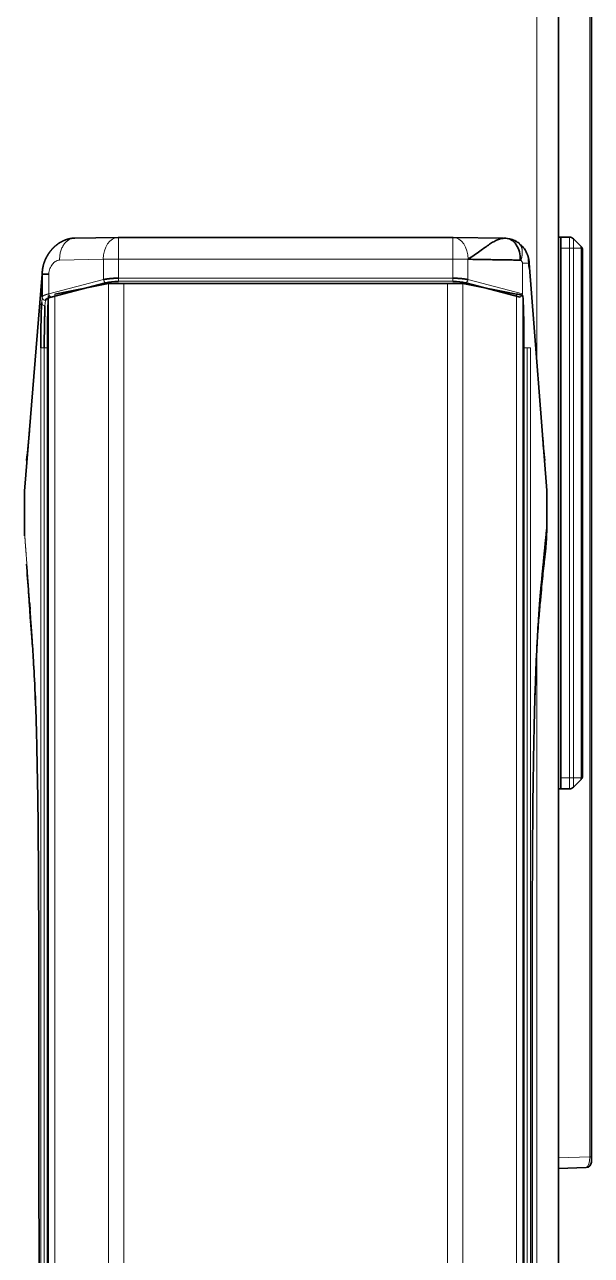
# Model space of a CAD drawing. Header units: inches. Extents: x -1096 to 3103, y -191 to 3207.
# Drawn here: x 1745.1 to 1797, y 1581.2 to 1693.8 of the extents above; entities that cross this region are included whole.
import ezdxf

# ---------------------------------------------------------------- set-up
doc = ezdxf.new("R2010")
doc.units = ezdxf.units.IN

msp = doc.modelspace()

# ---------------------------------------------------------------- linework, layer by layer
at = {"lineweight": 13}
for p, q in [((1791.96, 1895.14), (1791.96, 1662.88)), ((1796.82, 1590.22), (1796.82, 1773.23)), ((1753.66, 1672.36), (1753.66, 1674.36)), ((1784.27, 1674.36), (1784.27, 1672.36)), ((1794.96, 1673.39), (1794.96, 1674.39)), ((1795.31, 1674.24), (1795.31, 1673.39)), ((1794.96, 1673.39), (1794.16, 1673.39)), ((1794.96, 1624.89), (1794.96, 1673.39)), ((1795.31, 1673.39), (1794.96, 1673.39)), ((1796.02, 1673.39), (1795.31, 1673.39)), ((1795.31, 1673.39), (1795.31, 1624.89)), ((1796.02, 1624.89), (1796.02, 1673.39)), ((1752.27, 1672.36), (1748.26, 1672.29)), ((1752.27, 1672.36), (1753.66, 1672.36)), ((1752.27, 1672.36), (1752.27, 1670.5)), ((1753.66, 1672.36), (1784.27, 1672.36)), ((1753.66, 1670.63), (1753.66, 1672.36)), ((1784.27, 1672.36), (1785.66, 1672.36)), ((1784.27, 1672.36), (1784.27, 1670.63)), ((1785.66, 1670.5), (1785.66, 1672.36)), ((1790.65, 1672.01), (1790.65, 1669.19)), ((1747.28, 1669.19), (1747.28, 1671.01)), ((1753.66, 1670.34), (1753.66, 1670.63)), ((1784.27, 1670.63), (1753.66, 1670.63)), ((1784.27, 1670.63), (1784.27, 1670.34)), ((1747.28, 1669.19), (1752.27, 1670.5)), ((1752.73, 1670.14), (1752.73, 1494.44)), ((1753.66, 1670.34), (1784.27, 1670.34)), ((1754.14, 1670.14), (1754.14, 1494.44)), ((1783.79, 1494.44), (1783.79, 1670.14)), ((1785.2, 1670.14), (1785.2, 1494.44)), ((1785.66, 1670.5), (1790.65, 1669.19)), ((1746.62, 1668.4), (1746.67, 1668.88)), ((1746.97, 1668.59), (1746.92, 1668.11)), ((1747.25, 1669.03), (1747.25, 1495.55)), ((1747.83, 1669.17), (1747.83, 1495.41)), ((1790.1, 1669.17), (1790.1, 1495.41)), ((1790.68, 1669.03), (1790.68, 1495.55)), ((1746.54, 1664.25), (1746.84, 1664.25)), ((1746.54, 1664.25), (1746.54, 1497.75)), ((1746.84, 1497.75), (1746.84, 1664.25)), ((1746.84, 1664.25), (1747.15, 1664.25)), ((1790.78, 1664.25), (1791.09, 1664.25)), ((1791.09, 1664.25), (1791.09, 1497.75)), ((1791.09, 1664.25), (1791.39, 1664.25)), ((1791.39, 1497.75), (1791.39, 1664.25)), ((1745.06, 1647.19), (1745.06, 1651.14)), ((1792.87, 1651.18), (1792.87, 1647.93)), ((1791.96, 1636.62), (1791.96, 1263.14)), ((1794.16, 1624.89), (1794.96, 1624.89)), ((1794.96, 1623.89), (1794.96, 1624.89)), ((1795.31, 1624.89), (1794.96, 1624.89)), ((1796.02, 1624.89), (1795.31, 1624.89)), ((1795.31, 1624.04), (1795.31, 1624.89)), ((1793.96, 1590.12), (1796.82, 1590.22)), ((1796.96, 1590.22), (1796.82, 1590.22))]:
    msp.add_line(p, q, dxfattribs=at)
at = {"lineweight": 35}
for p, q in [((1793.96, 1895.14), (1793.96, 1263.14)), ((1796.96, 1773.23), (1796.96, 1590.22)), ((1753.63, 1674.36), (1749.53, 1674.29)), ((1753.66, 1674.36), (1753.63, 1674.36)), ((1753.66, 1674.36), (1784.27, 1674.36)), ((1784.3, 1674.36), (1784.27, 1674.36)), ((1788.84, 1674.28), (1784.3, 1674.36)), ((1793.96, 1674.39), (1794.16, 1674.39)), ((1794.16, 1674.39), (1794.96, 1674.39)), ((1794.16, 1673.39), (1794.16, 1674.39)), ((1796.02, 1673.54), (1795.31, 1674.24)), ((1794.16, 1673.39), (1794.16, 1624.89)), ((1796.16, 1673.18), (1796.16, 1625.1)), ((1792.87, 1651.18), (1791.26, 1672.01)), ((1746.67, 1671.01), (1745.06, 1651.14)), ((1746.67, 1671.01), (1746.67, 1668.88)), ((1746.67, 1671.01), (1747.28, 1671.01)), ((1752.48, 1670.21), (1747.48, 1668.9)), ((1752.73, 1670.14), (1747.83, 1669.17)), ((1754.14, 1670.14), (1752.73, 1670.14)), ((1783.79, 1670.14), (1754.14, 1670.14)), ((1783.79, 1670.14), (1785.2, 1670.14)), ((1790.1, 1669.17), (1785.2, 1670.14)), ((1790.44, 1668.9), (1785.45, 1670.21)), ((1747.25, 1669.03), (1747.24, 1668.96)), ((1790.69, 1668.96), (1790.68, 1669.03)), ((1747.15, 1664.5), (1747.15, 1500.08)), ((1790.78, 1664.5), (1790.78, 1500.08)), ((1745.06, 1651.16), (1745.06, 1647.05)), ((1792.87, 1647.85), (1792.87, 1651.21)), ((1794.16, 1623.89), (1794.16, 1624.89)), ((1796.02, 1624.74), (1795.31, 1624.04)), ((1793.96, 1623.89), (1794.16, 1623.89)), ((1794.96, 1623.89), (1794.16, 1623.89)), ((1796.96, 1590.22), (1796.96, 1589.73)), ((1796.48, 1589.23), (1793.96, 1589.14))]:
    msp.add_line(p, q, dxfattribs=at)
for centre, start, end in [((1794.96, 1673.89), 45, 90), ((1794.96, 1624.39), 270, 315), ((1796.46, 1589.73), 272, 0)]:
    msp.add_arc(centre, 0.5, start, end, dxfattribs=at)
at = {"lineweight": 13}
for centre, major_axis, ratio, start_param, end_param in [((1753.66, 1672.36), (-0.03, 2), 0.697739, 0.000003, 1.558933), ((1784.27, 1672.36), (-0.03, -2), 0.697739, 1.58268, 3.14159), ((1752.48, 1670.5), (-0.076, 0.29), 0.685904, 1.393635, 2.77796), ((1785.45, 1670.5), (-0.076, -0.29), 0.685904, 0.363632, 1.747957), ((1746.92, 1668.4), (0.299, -0.029), 0.965617, 3.242456, 4.806477), ((1746.97, 1668.88), (-0.299, 0.029), 0.965617, 0.100864, 1.664885), ((1747.48, 1669.19), (0.076, -0.29), 0.685904, 4.535228, 5.919553), ((1790.44, 1669.19), (0.076, 0.29), 0.685904, 3.505225, 4.88955), ((1796.46, 1590.23), (-0.01, 1), 0.353323, 3.148642, 4.694758)]:
    msp.add_ellipse(centre, major_axis=major_axis, ratio=ratio, start_param=start_param, end_param=end_param, dxfattribs=at)
at = {"lineweight": 35}
for centre, major_axis, ratio, start_param, end_param in [((1753.67, 1669.9), (-1.67, 0), 0.258819, 4.716128, 5.50545), ((1784.26, 1669.9), (-1.67, 0), 0.258819, 3.919329, 4.708649), ((1748.76, 1668.58), (-1.79, 0), 0.258819, 5.506949, 6.259911), ((1747.25, 1664.5), (0, -4.5), 0.021815, 3.281219, 4.712389), ((1790.68, 1664.5), (0, 4.5), 0.021815, 4.712389, 6.143559), ((1740.96, 1122.45), (0, 546.95), 0.026177, 5.955519, 5.959364), ((3905.74, 4338.31), (0, -82536.87), 0.026177, 4.745516, 4.746869)]:
    msp.add_ellipse(centre, major_axis=major_axis, ratio=ratio, start_param=start_param, end_param=end_param, dxfattribs=at)
for points, knots in [([(1746.67, 1671.01), (1746.67, 1671.02), (1746.67, 1671.04), (1746.67, 1671.06), (1746.67, 1671.08), (1746.67, 1671.1), (1746.67, 1671.13), (1746.67, 1671.15), (1746.67, 1671.17), (1746.68, 1671.2), (1746.68, 1671.22), (1746.68, 1671.24), (1746.68, 1671.27), (1746.68, 1671.29), (1746.69, 1671.31), (1746.69, 1671.34), (1746.69, 1671.36), (1746.69, 1671.38), (1746.7, 1671.41), (1746.7, 1671.43), (1746.7, 1671.46), (1746.71, 1671.48), (1746.71, 1671.5), (1746.71, 1671.53), (1746.72, 1671.55), (1746.72, 1671.58), (1746.73, 1671.6), (1746.73, 1671.62), (1746.74, 1671.65), (1746.74, 1671.67), (1746.75, 1671.7), (1746.75, 1671.72), (1746.76, 1671.75), (1746.76, 1671.77), (1746.77, 1671.79), (1746.78, 1671.82), (1746.78, 1671.84), (1746.79, 1671.87), (1746.8, 1671.89), (1746.8, 1671.92), (1746.81, 1671.94), (1746.82, 1671.96), (1746.83, 1671.99), (1746.83, 1672.01), (1746.84, 1672.04), (1746.85, 1672.06), (1746.86, 1672.09), (1746.87, 1672.11), (1746.88, 1672.13), (1746.89, 1672.16), (1746.89, 1672.18), (1746.9, 1672.21), (1746.91, 1672.23), (1746.92, 1672.26), (1746.93, 1672.28), (1746.94, 1672.3), (1746.95, 1672.33), (1746.97, 1672.35), (1746.98, 1672.38), (1746.99, 1672.4), (1747, 1672.42), (1747.01, 1672.45), (1747.02, 1672.47), (1747.03, 1672.5), (1747.05, 1672.52), (1747.06, 1672.54), (1747.07, 1672.57), (1747.08, 1672.59), (1747.1, 1672.61), (1747.11, 1672.64), (1747.12, 1672.66), (1747.14, 1672.68), (1747.15, 1672.71), (1747.16, 1672.73), (1747.18, 1672.75), (1747.19, 1672.78), (1747.2, 1672.8), (1747.22, 1672.82), (1747.23, 1672.84), (1747.25, 1672.87), (1747.26, 1672.89), (1747.28, 1672.91), (1747.29, 1672.93), (1747.31, 1672.96), (1747.33, 1672.98), (1747.34, 1673), (1747.36, 1673.02), (1747.37, 1673.04), (1747.39, 1673.07), (1747.41, 1673.09), (1747.42, 1673.11), (1747.44, 1673.13), (1747.46, 1673.15), (1747.48, 1673.17), (1747.49, 1673.19), (1747.51, 1673.21), (1747.53, 1673.23), (1747.55, 1673.25), (1747.56, 1673.27), (1747.58, 1673.29), (1747.6, 1673.31), (1747.61, 1673.33), (1747.63, 1673.35), (1747.65, 1673.37), (1747.67, 1673.39), (1747.69, 1673.41), (1747.71, 1673.43), (1747.73, 1673.45), (1747.75, 1673.47), (1747.77, 1673.49), (1747.79, 1673.51), (1747.82, 1673.53), (1747.84, 1673.55), (1747.86, 1673.57), (1747.89, 1673.59), (1747.91, 1673.61), (1747.94, 1673.63), (1747.96, 1673.65), (1747.99, 1673.67), (1748.01, 1673.69), (1748.04, 1673.71), (1748.07, 1673.74), (1748.1, 1673.76), (1748.13, 1673.78), (1748.15, 1673.8), (1748.18, 1673.82), (1748.21, 1673.84), (1748.24, 1673.86), (1748.28, 1673.88), (1748.31, 1673.89), (1748.34, 1673.91), (1748.37, 1673.93), (1748.41, 1673.95), (1748.44, 1673.97), (1748.47, 1673.99), (1748.51, 1674.01), (1748.54, 1674.02), (1748.58, 1674.04), (1748.62, 1674.06), (1748.65, 1674.07), (1748.69, 1674.09), (1748.73, 1674.1), (1748.77, 1674.12), (1748.8, 1674.13), (1748.84, 1674.15), (1748.88, 1674.16), (1748.92, 1674.17), (1748.96, 1674.19), (1749, 1674.2), (1749.04, 1674.21), (1749.09, 1674.22), (1749.13, 1674.23), (1749.17, 1674.24), (1749.21, 1674.25), (1749.26, 1674.26), (1749.3, 1674.26), (1749.34, 1674.27), (1749.39, 1674.28), (1749.43, 1674.28), (1749.48, 1674.29), (1749.52, 1674.29), (1749.57, 1674.29), (1749.61, 1674.29), (1749.64, 1674.29), (1749.66, 1674.29)], [0, 0, 0, 0, 0.004589, 0.009191, 0.013806, 0.018433, 0.023072, 0.027725, 0.032389, 0.037066, 0.041756, 0.046459, 0.051174, 0.055901, 0.060641, 0.065394, 0.070159, 0.074936, 0.079726, 0.084528, 0.089343, 0.09417, 0.099009, 0.103861, 0.108724, 0.1136, 0.118488, 0.123388, 0.1283, 0.133224, 0.13816, 0.143107, 0.148066, 0.153037, 0.15802, 0.163014, 0.168019, 0.173036, 0.178064, 0.183103, 0.188153, 0.193214, 0.198287, 0.20337, 0.208464, 0.213568, 0.218683, 0.223809, 0.228945, 0.234092, 0.239248, 0.244415, 0.249592, 0.254779, 0.259976, 0.265182, 0.270398, 0.275624, 0.280859, 0.286104, 0.291358, 0.296621, 0.301893, 0.307174, 0.312464, 0.317762, 0.323069, 0.328385, 0.333709, 0.339041, 0.344381, 0.349729, 0.355085, 0.360448, 0.365819, 0.371198, 0.376583, 0.381976, 0.387376, 0.392783, 0.398196, 0.403616, 0.409043, 0.414476, 0.419915, 0.42536, 0.430811, 0.436267, 0.44173, 0.447197, 0.452671, 0.458149, 0.463632, 0.46912, 0.474613, 0.480111, 0.485613, 0.49112, 0.496123, 0.501223, 0.506422, 0.511718, 0.517112, 0.522601, 0.528186, 0.533867, 0.539642, 0.545511, 0.551473, 0.557529, 0.563676, 0.569916, 0.576245, 0.582666, 0.589175, 0.595773, 0.602459, 0.609232, 0.616092, 0.623037, 0.630068, 0.637182, 0.644379, 0.651659, 0.65902, 0.666461, 0.673983, 0.681583, 0.689261, 0.697016, 0.704848, 0.712754, 0.720735, 0.728789, 0.736916, 0.745114, 0.753382, 0.761721, 0.770128, 0.778603, 0.787145, 0.795753, 0.804426, 0.813164, 0.821965, 0.830828, 0.839754, 0.848739, 0.857784, 0.866888, 0.87605, 0.885269, 0.894543, 0.903873, 0.913257, 0.922693, 0.932183, 0.941723, 0.951314, 0.960955, 0.970644, 0.980382, 0.990168, 1, 1, 1, 1]), ([(1789.02, 1674.28), (1788.92, 1674.28), (1788.81, 1674.27), (1788.59, 1674.23), (1788.48, 1674.19), (1788.26, 1674.1), (1788.14, 1674.04), (1787.89, 1673.9), (1787.77, 1673.82), (1787.5, 1673.64), (1787.36, 1673.54), (1787.06, 1673.33), (1786.91, 1673.22), (1786.58, 1672.99), (1786.41, 1672.87), (1786.05, 1672.62), (1785.86, 1672.49), (1785.67, 1672.36)], [0, 0, 0, 0, 0.125, 0.125, 0.25, 0.25, 0.375, 0.375, 0.5, 0.5, 0.625, 0.625, 0.75, 0.75, 0.875, 0.875, 1, 1, 1, 1]), ([(1789.13, 1674.28), (1789.31, 1674.28), (1789.58, 1674.19), (1789.89, 1673.95), (1790.16, 1673.61), (1790.4, 1673.06), (1790.45, 1672.54), (1790.45, 1672.28)], [0, 0, 0, 0, 0.249995, 0.375, 0.500005, 0.750049, 1, 1, 1, 1]), ([(1790.31, 1673.85), (1790.22, 1673.91), (1790.07, 1674.01), (1789.86, 1674.11), (1789.71, 1674.16), (1789.61, 1674.19), (1789.52, 1674.21), (1789.46, 1674.22), (1789.42, 1674.23)], [0, 0, 0, 0, 0.33156, 0.558154, 0.710712, 0.814638, 0.884849, 1, 1, 1, 1]), ([(1790.31, 1673.85), (1790.32, 1673.84), (1790.34, 1673.82), (1790.36, 1673.8), (1790.38, 1673.77), (1790.39, 1673.76), (1790.4, 1673.75), (1790.41, 1673.74), (1790.42, 1673.72), (1790.43, 1673.71), (1790.44, 1673.7), (1790.44, 1673.69), (1790.45, 1673.69)], [0, 0, 0, 0, 0.196389, 0.39007, 0.524251, 0.598868, 0.666574, 0.734247, 0.801886, 0.869492, 0.937062, 1, 1, 1, 1]), ([(1791.03, 1672.96), (1790.99, 1673.05), (1790.9, 1673.22), (1790.71, 1673.49), (1790.56, 1673.63), (1790.45, 1673.69)], [0, 0, 0, 0, 0.275, 0.516106, 1, 1, 1, 1]), ([(1790.98, 1673.05), (1790.99, 1673.04), (1790.99, 1673.03), (1791, 1673.01), (1791.01, 1672.99), (1791.02, 1672.97), (1791.03, 1672.95), (1791.04, 1672.93), (1791.05, 1672.91), (1791.06, 1672.89), (1791.07, 1672.87), (1791.08, 1672.85), (1791.09, 1672.83), (1791.09, 1672.81), (1791.1, 1672.79), (1791.11, 1672.77), (1791.12, 1672.75), (1791.13, 1672.73), (1791.13, 1672.71), (1791.14, 1672.69), (1791.15, 1672.67), (1791.15, 1672.65), (1791.16, 1672.63), (1791.17, 1672.61), (1791.17, 1672.59), (1791.18, 1672.57), (1791.18, 1672.55), (1791.19, 1672.53), (1791.19, 1672.51), (1791.2, 1672.49), (1791.2, 1672.47), (1791.21, 1672.45), (1791.21, 1672.43), (1791.22, 1672.41), (1791.22, 1672.39), (1791.22, 1672.37), (1791.23, 1672.35), (1791.23, 1672.33), (1791.23, 1672.32), (1791.24, 1672.3), (1791.24, 1672.28), (1791.24, 1672.26), (1791.25, 1672.24), (1791.25, 1672.22), (1791.25, 1672.2), (1791.25, 1672.18), (1791.25, 1672.16), (1791.25, 1672.14), (1791.25, 1672.12), (1791.26, 1672.1), (1791.26, 1672.08), (1791.26, 1672.06), (1791.26, 1672.04), (1791.26, 1672.02), (1791.26, 1672.01), (1791.26, 1672.01)], [0, 0, 0, 0, 0.019784, 0.039541, 0.059268, 0.078967, 0.098635, 0.118273, 0.137881, 0.157457, 0.177001, 0.196514, 0.215993, 0.23544, 0.254853, 0.274232, 0.293577, 0.312888, 0.332163, 0.351403, 0.370608, 0.389776, 0.408907, 0.428002, 0.447059, 0.466078, 0.48506, 0.504003, 0.522908, 0.541773, 0.560599, 0.579385, 0.598132, 0.616838, 0.635503, 0.654128, 0.672711, 0.691253, 0.709754, 0.728213, 0.74663, 0.765005, 0.783337, 0.801627, 0.819875, 0.83808, 0.856242, 0.874362, 0.892438, 0.910472, 0.928463, 0.946411, 0.964317, 0.98218, 1, 1, 1, 1]), ([(1796.16, 1673.18), (1796.16, 1673.21), (1796.16, 1673.24), (1796.15, 1673.29), (1796.15, 1673.32), (1796.13, 1673.36), (1796.12, 1673.38), (1796.11, 1673.4), (1796.11, 1673.41), (1796.1, 1673.43), (1796.1, 1673.43), (1796.08, 1673.46), (1796.07, 1673.47), (1796.05, 1673.5), (1796.03, 1673.52), (1796.02, 1673.54)], [0, 0, 0, 0, 0.236712, 0.236712, 0.477633, 0.477633, 0.600553, 0.600553, 0.662013, 0.662013, 0.723474, 0.723474, 0.861737, 0.861737, 1, 1, 1, 1]), ([(1796.02, 1673.39), (1796.02, 1673.39), (1796.02, 1673.4), (1796.02, 1673.4), (1796.03, 1673.41), (1796.03, 1673.42), (1796.03, 1673.42), (1796.03, 1673.43), (1796.04, 1673.44), (1796.04, 1673.44), (1796.04, 1673.45), (1796.04, 1673.45), (1796.04, 1673.46), (1796.04, 1673.47), (1796.04, 1673.47), (1796.04, 1673.48), (1796.04, 1673.49), (1796.04, 1673.5), (1796.04, 1673.51), (1796.03, 1673.51), (1796.03, 1673.52), (1796.02, 1673.53), (1796.02, 1673.53), (1796.02, 1673.54)], [0, 0, 0, 0, 0.039695, 0.078394, 0.116169, 0.153102, 0.189281, 0.224806, 0.259784, 0.294331, 0.328571, 0.362638, 0.396669, 0.43081, 0.465209, 0.500016, 0.569203, 0.637359, 0.705654, 0.775172, 0.846876, 0.921592, 1, 1, 1, 1]), ([(1796.16, 1673.18), (1796.16, 1673.19), (1796.16, 1673.19), (1796.16, 1673.2), (1796.16, 1673.21), (1796.16, 1673.22), (1796.16, 1673.23), (1796.16, 1673.24), (1796.16, 1673.25), (1796.16, 1673.25), (1796.16, 1673.26), (1796.15, 1673.27), (1796.15, 1673.28), (1796.15, 1673.28), (1796.15, 1673.29), (1796.15, 1673.29), (1796.14, 1673.3), (1796.14, 1673.3), (1796.14, 1673.31), (1796.14, 1673.31), (1796.14, 1673.32), (1796.13, 1673.32), (1796.13, 1673.33), (1796.13, 1673.33), (1796.12, 1673.34), (1796.11, 1673.35), (1796.11, 1673.36), (1796.1, 1673.37), (1796.09, 1673.37), (1796.08, 1673.38), (1796.07, 1673.38), (1796.06, 1673.38), (1796.05, 1673.39), (1796.04, 1673.39), (1796.03, 1673.39), (1796.02, 1673.39), (1796.02, 1673.39)], [0, 0, 0, 0, 0.033703, 0.066414, 0.098133, 0.12886, 0.158597, 0.187342, 0.215098, 0.241863, 0.26764, 0.292428, 0.316228, 0.339041, 0.360868, 0.38171, 0.401569, 0.420445, 0.43834, 0.455256, 0.471196, 0.486162, 0.500157, 0.541869, 0.582795, 0.622994, 0.662527, 0.70146, 0.73986, 0.777799, 0.81535, 0.852589, 0.889593, 0.926443, 0.963219, 1, 1, 1, 1]), ([(1752.27, 1670.5), (1752.27, 1670.5), (1752.28, 1670.5), (1752.3, 1670.5), (1752.31, 1670.51), (1752.33, 1670.51), (1752.35, 1670.51), (1752.36, 1670.52), (1752.38, 1670.52), (1752.39, 1670.52), (1752.41, 1670.53), (1752.43, 1670.53), (1752.44, 1670.53), (1752.46, 1670.54), (1752.48, 1670.54), (1752.49, 1670.54), (1752.51, 1670.54), (1752.53, 1670.55), (1752.55, 1670.55), (1752.56, 1670.55), (1752.58, 1670.55), (1752.6, 1670.56), (1752.62, 1670.56), (1752.63, 1670.56), (1752.65, 1670.56), (1752.67, 1670.57), (1752.69, 1670.57), (1752.71, 1670.57), (1752.72, 1670.57), (1752.74, 1670.58), (1752.76, 1670.58), (1752.78, 1670.58), (1752.8, 1670.58), (1752.82, 1670.58), (1752.84, 1670.59), (1752.85, 1670.59), (1752.87, 1670.59), (1752.89, 1670.59), (1752.91, 1670.59), (1752.93, 1670.6), (1752.95, 1670.6), (1752.97, 1670.6), (1752.99, 1670.6), (1753.01, 1670.6), (1753.03, 1670.6), (1753.05, 1670.6), (1753.07, 1670.61), (1753.09, 1670.61), (1753.11, 1670.61), (1753.12, 1670.61), (1753.14, 1670.61), (1753.16, 1670.61), (1753.18, 1670.61), (1753.2, 1670.61), (1753.22, 1670.62), (1753.24, 1670.62), (1753.26, 1670.62), (1753.28, 1670.62), (1753.3, 1670.62), (1753.32, 1670.62), (1753.34, 1670.62), (1753.36, 1670.62), (1753.38, 1670.62), (1753.4, 1670.62), (1753.42, 1670.62), (1753.44, 1670.62), (1753.46, 1670.62), (1753.48, 1670.62), (1753.5, 1670.63), (1753.52, 1670.63), (1753.54, 1670.63), (1753.56, 1670.63), (1753.58, 1670.63), (1753.6, 1670.63), (1753.62, 1670.63), (1753.64, 1670.63), (1753.66, 1670.63), (1753.66, 1670.63)], [0, 0, 0, 0, 0.013862, 0.027708, 0.041538, 0.055353, 0.069153, 0.082936, 0.096705, 0.110458, 0.124196, 0.137919, 0.151626, 0.165319, 0.178996, 0.192658, 0.206306, 0.219938, 0.233556, 0.247159, 0.260747, 0.27432, 0.287879, 0.301423, 0.314953, 0.328468, 0.341969, 0.355456, 0.368928, 0.382386, 0.39583, 0.40926, 0.422676, 0.436078, 0.449466, 0.46284, 0.4762, 0.489546, 0.502879, 0.516198, 0.529504, 0.542796, 0.556075, 0.56934, 0.582592, 0.595831, 0.609057, 0.622269, 0.635469, 0.648655, 0.661828, 0.674989, 0.688137, 0.701272, 0.714394, 0.727503, 0.7406, 0.753685, 0.766757, 0.779817, 0.792864, 0.805899, 0.818922, 0.831933, 0.844932, 0.857919, 0.870893, 0.883856, 0.896808, 0.909747, 0.922675, 0.935591, 0.948496, 0.961389, 0.97427, 0.987141, 1, 1, 1, 1]), ([(1784.27, 1670.63), (1784.27, 1670.63), (1784.29, 1670.63), (1784.31, 1670.63), (1784.33, 1670.63), (1784.36, 1670.63), (1784.38, 1670.63), (1784.4, 1670.63), (1784.42, 1670.63), (1784.45, 1670.62), (1784.47, 1670.62), (1784.49, 1670.62), (1784.52, 1670.62), (1784.54, 1670.62), (1784.56, 1670.62), (1784.58, 1670.62), (1784.61, 1670.62), (1784.63, 1670.62), (1784.65, 1670.62), (1784.67, 1670.62), (1784.7, 1670.62), (1784.72, 1670.61), (1784.74, 1670.61), (1784.76, 1670.61), (1784.79, 1670.61), (1784.81, 1670.61), (1784.83, 1670.61), (1784.85, 1670.61), (1784.88, 1670.61), (1784.9, 1670.6), (1784.92, 1670.6), (1784.94, 1670.6), (1784.96, 1670.6), (1784.99, 1670.6), (1785.01, 1670.59), (1785.03, 1670.59), (1785.05, 1670.59), (1785.07, 1670.59), (1785.09, 1670.59), (1785.12, 1670.58), (1785.14, 1670.58), (1785.16, 1670.58), (1785.18, 1670.58), (1785.2, 1670.57), (1785.22, 1670.57), (1785.24, 1670.57), (1785.26, 1670.57), (1785.28, 1670.56), (1785.3, 1670.56), (1785.32, 1670.56), (1785.34, 1670.56), (1785.36, 1670.55), (1785.38, 1670.55), (1785.4, 1670.55), (1785.42, 1670.54), (1785.44, 1670.54), (1785.46, 1670.54), (1785.48, 1670.53), (1785.5, 1670.53), (1785.52, 1670.53), (1785.54, 1670.52), (1785.55, 1670.52), (1785.57, 1670.52), (1785.59, 1670.51), (1785.61, 1670.51), (1785.63, 1670.51), (1785.64, 1670.5), (1785.66, 1670.5), (1785.66, 1670.5)], [0, 0, 0, 0, 0.014614, 0.029242, 0.043885, 0.058543, 0.073215, 0.087903, 0.102605, 0.117323, 0.132056, 0.146804, 0.161568, 0.176347, 0.191142, 0.205953, 0.220779, 0.235622, 0.25048, 0.265354, 0.280245, 0.295152, 0.310075, 0.325014, 0.339971, 0.354944, 0.369933, 0.38494, 0.399963, 0.415003, 0.430061, 0.445135, 0.460227, 0.475336, 0.490463, 0.505607, 0.520769, 0.535949, 0.551146, 0.566362, 0.581595, 0.596846, 0.612116, 0.627404, 0.64271, 0.658034, 0.673377, 0.688739, 0.704119, 0.719518, 0.734936, 0.750373, 0.765828, 0.781303, 0.796797, 0.81231, 0.827843, 0.843395, 0.858966, 0.874557, 0.890168, 0.905798, 0.921449, 0.937119, 0.952809, 0.968519, 0.984249, 1, 1, 1, 1]), ([(1746.62, 1668.4), (1746.62, 1668.4), (1746.62, 1668.39), (1746.62, 1668.38), (1746.62, 1668.37), (1746.62, 1668.36), (1746.62, 1668.34), (1746.62, 1668.33), (1746.62, 1668.31), (1746.62, 1668.29), (1746.61, 1668.27), (1746.61, 1668.25), (1746.61, 1668.23), (1746.61, 1668.2), (1746.61, 1668.18), (1746.61, 1668.15), (1746.6, 1668.12), (1746.6, 1668.08), (1746.6, 1668.05), (1746.6, 1668.01), (1746.6, 1667.97), (1746.6, 1667.92), (1746.59, 1667.87), (1746.59, 1667.81), (1746.59, 1667.72), (1746.58, 1667.62), (1746.58, 1667.5), (1746.58, 1667.39), (1746.57, 1667.27), (1746.57, 1667.15), (1746.57, 1667.01), (1746.56, 1666.82), (1746.56, 1666.58), (1746.55, 1666.31), (1746.55, 1666.06), (1746.55, 1665.85), (1746.55, 1665.69), (1746.55, 1665.56), (1746.55, 1665.43), (1746.54, 1665.22), (1746.54, 1665), (1746.54, 1664.81), (1746.54, 1664.68), (1746.54, 1664.57), (1746.54, 1664.46), (1746.54, 1664.38), (1746.54, 1664.31), (1746.54, 1664.26), (1746.54, 1664.25)], [0, 0, 0, 0, 0.006142, 0.012789, 0.019941, 0.027596, 0.035751, 0.044406, 0.053558, 0.063206, 0.073348, 0.083983, 0.095109, 0.106725, 0.11883, 0.131423, 0.144502, 0.158067, 0.172117, 0.186652, 0.201671, 0.217174, 0.23316, 0.249631, 0.281017, 0.312348, 0.343634, 0.374886, 0.403665, 0.434129, 0.466278, 0.500116, 0.561257, 0.625308, 0.666998, 0.708729, 0.750524, 0.758559, 0.781871, 0.820533, 0.874707, 0.900419, 0.923556, 0.944101, 0.962036, 0.977343, 0.990003, 1, 1, 1, 1]), ([(1790.68, 1669.03), (1790.68, 1669.04), (1790.66, 1669.05), (1790.61, 1669.08), (1790.57, 1669.09), (1790.47, 1669.11), (1790.41, 1669.12), (1790.27, 1669.14), (1790.19, 1669.16), (1790.1, 1669.17)], [0, 0, 0, 0, 0.25, 0.25, 0.5, 0.5, 0.75, 0.75, 1, 1, 1, 1]), ([(1746.92, 1668.11), (1746.92, 1668.05), (1746.92, 1667.98), (1746.91, 1667.8), (1746.91, 1667.69), (1746.9, 1667.45), (1746.9, 1667.31), (1746.89, 1667.02), (1746.89, 1666.85), (1746.88, 1666.51), (1746.88, 1666.32), (1746.87, 1665.94), (1746.87, 1665.74), (1746.86, 1665.33), (1746.85, 1665.11), (1746.85, 1664.68), (1746.84, 1664.46), (1746.84, 1664.25)], [0, 0, 0, 0, 0.125, 0.125, 0.25, 0.25, 0.375, 0.375, 0.5, 0.5, 0.625, 0.625, 0.75, 0.75, 0.875, 0.875, 1, 1, 1, 1]), ([(1792.65, 1644.71), (1792.65, 1644.73), (1792.66, 1644.8), (1792.67, 1644.91), (1792.69, 1645.04), (1792.71, 1645.17), (1792.72, 1645.3), (1792.74, 1645.44), (1792.75, 1645.57), (1792.76, 1645.7), (1792.78, 1645.84), (1792.79, 1645.97), (1792.8, 1646.11), (1792.81, 1646.25), (1792.82, 1646.38), (1792.83, 1646.52), (1792.84, 1646.66), (1792.84, 1646.8), (1792.85, 1646.94), (1792.86, 1647.08), (1792.86, 1647.22), (1792.87, 1647.36), (1792.87, 1647.5), (1792.87, 1647.65), (1792.87, 1647.79), (1792.87, 1647.88), (1792.87, 1647.93)], [0, 0, 0, 0, 0.021691, 0.062274, 0.10305, 0.144015, 0.185168, 0.226508, 0.268032, 0.309738, 0.351624, 0.393688, 0.435928, 0.478342, 0.520928, 0.563683, 0.606605, 0.649691, 0.692939, 0.736347, 0.779912, 0.823632, 0.867503, 0.911523, 0.95569, 1, 1, 1, 1]), ([(1792.32, 1641.47), (1792.33, 1641.6), (1792.38, 1642.07), (1792.49, 1643.2), (1792.58, 1644.14), (1792.65, 1644.75)], [0, 0, 0, 0, 0.120845, 0.413468, 1, 1, 1, 1]), ([(1745.23, 1644.46), (1745.29, 1643.59), (1745.39, 1642.26), (1745.53, 1640.37), (1745.6, 1639.47), (1745.63, 1639.01)], [0, 0, 0, 0, 0.494419, 0.740771, 1, 1, 1, 1]), ([(1791.81, 1632.5), (1791.82, 1632.95), (1791.86, 1634.29), (1791.93, 1636), (1792.01, 1637.66), (1792.12, 1639.24), (1792.23, 1640.47), (1792.29, 1641.18), (1792.32, 1641.44)], [0, 0, 0, 0, 0.077509, 0.242154, 0.393818, 0.534013, 0.787716, 1, 1, 1, 1]), ([(1745.61, 1639.13), (1745.65, 1638.68), (1745.73, 1637.62), (1745.87, 1635.64), (1745.98, 1633.68), (1746.03, 1632.15), (1746.04, 1631.94)], [0, 0, 0, 0, 0.277721, 0.593075, 0.943774, 1, 1, 1, 1]), ([(1746.04, 1632.39), (1746.05, 1632.06), (1746.09, 1631.08), (1746.14, 1629.22), (1746.19, 1627.16), (1746.22, 1625.36), (1746.26, 1623.54), (1746.29, 1621.23), (1746.32, 1617.64), (1746.34, 1614.27), (1746.35, 1611.15), (1746.36, 1608.9), (1746.36, 1606.72), (1746.37, 1605.31), (1746.37, 1604.63)], [0, 0, 0, 0, 0.048029, 0.134571, 0.221114, 0.264386, 0.307657, 0.3942, 0.480743, 0.653829, 0.740371, 0.826914, 0.913457, 1, 1, 1, 1]), ([(1791.54, 1604.72), (1791.54, 1606.09), (1791.54, 1608.29), (1791.54, 1611.4), (1791.55, 1614.65), (1791.57, 1618.23), (1791.6, 1622.14), (1791.64, 1625.26), (1791.69, 1628.34), (1791.75, 1630.94), (1791.79, 1632.38), (1791.81, 1632.95)], [0, 0, 0, 0, 0.186616, 0.279924, 0.373232, 0.559848, 0.653156, 0.746464, 0.839773, 0.933081, 1, 1, 1, 1]), ([(1796.02, 1624.74), (1796.03, 1624.76), (1796.05, 1624.78), (1796.07, 1624.81), (1796.08, 1624.82), (1796.1, 1624.85), (1796.1, 1624.86), (1796.11, 1624.87), (1796.11, 1624.88), (1796.12, 1624.9), (1796.13, 1624.92), (1796.15, 1624.96), (1796.15, 1624.99), (1796.16, 1625.04), (1796.16, 1625.07), (1796.16, 1625.1)], [0, 0, 0, 0, 0.138263, 0.138263, 0.276526, 0.276526, 0.337987, 0.337987, 0.399447, 0.399447, 0.522367, 0.522367, 0.763288, 0.763288, 1, 1, 1, 1]), ([(1796.16, 1625.1), (1796.16, 1625.07), (1796.16, 1625.05), (1796.15, 1625), (1796.15, 1624.98), (1796.13, 1624.95), (1796.12, 1624.94), (1796.11, 1624.93), (1796.11, 1624.93), (1796.1, 1624.92), (1796.1, 1624.91), (1796.08, 1624.9), (1796.07, 1624.9), (1796.05, 1624.89), (1796.03, 1624.89), (1796.02, 1624.89)], [0, 0, 0, 0, 0.236712, 0.236712, 0.477633, 0.477633, 0.600553, 0.600553, 0.662013, 0.662013, 0.723474, 0.723474, 0.861737, 0.861737, 1, 1, 1, 1]), ([(1796.02, 1624.74), (1796.02, 1624.75), (1796.02, 1624.75), (1796.02, 1624.75), (1796.03, 1624.76), (1796.03, 1624.76), (1796.03, 1624.76), (1796.03, 1624.77), (1796.04, 1624.77), (1796.04, 1624.78), (1796.04, 1624.78), (1796.04, 1624.78), (1796.04, 1624.79), (1796.04, 1624.79), (1796.04, 1624.8), (1796.04, 1624.81), (1796.04, 1624.82), (1796.04, 1624.83), (1796.04, 1624.84), (1796.03, 1624.85), (1796.03, 1624.86), (1796.02, 1624.88), (1796.02, 1624.89), (1796.02, 1624.89)], [0, 0, 0, 0, 0.039695, 0.078394, 0.116169, 0.153102, 0.189281, 0.224806, 0.259784, 0.294331, 0.328571, 0.362638, 0.396669, 0.43081, 0.465209, 0.500016, 0.569203, 0.637359, 0.705654, 0.775172, 0.846876, 0.921592, 1, 1, 1, 1]), ([(1791.47, 1493.06), (1791.48, 1513.91), (1791.5, 1537.52), (1791.52, 1563.89), (1791.52, 1572.17), (1791.53, 1580.46), (1791.53, 1588.74), (1791.54, 1596.82), (1791.54, 1602.14), (1791.54, 1604.7)], [0, 0, 0, 0, 0.560278, 0.634462, 0.708657, 0.782869, 0.857063, 0.931241, 1, 1, 1, 1])]:
    msp.add_open_spline(points, degree=3, knots=knots, dxfattribs=at)
at = {"lineweight": 13}
for points, degree, knots in [([(1748.26, 1672.29), (1748.26, 1672.41), (1748.27, 1672.66), (1748.34, 1673.04), (1748.47, 1673.4), (1748.65, 1673.73), (1748.88, 1673.99), (1749.14, 1674.17), (1749.4, 1674.28), (1749.57, 1674.3), (1749.66, 1674.29)], 3, [0, 0, 0, 0, 0.124948, 0.249956, 0.374963, 0.49997, 0.624978, 0.749985, 0.874993, 1, 1, 1, 1]), ([(1790.45, 1673.69), (1790.45, 1673.69), (1790.45, 1673.68), (1790.46, 1673.67), (1790.46, 1673.66), (1790.47, 1673.65), (1790.48, 1673.64), (1790.49, 1673.62), (1790.5, 1673.61), (1790.5, 1673.6), (1790.51, 1673.58), (1790.52, 1673.57), (1790.52, 1673.55), (1790.53, 1673.54), (1790.54, 1673.53), (1790.54, 1673.51), (1790.55, 1673.5), (1790.55, 1673.48), (1790.56, 1673.47), (1790.56, 1673.45), (1790.57, 1673.44), (1790.57, 1673.42), (1790.58, 1673.41), (1790.58, 1673.39), (1790.59, 1673.37), (1790.59, 1673.36), (1790.59, 1673.36), (1790.59, 1673.36), (1790.59, 1673.36), (1790.59, 1673.35), (1790.59, 1673.35), (1790.59, 1673.35), (1790.6, 1673.35), (1790.6, 1673.34), (1790.6, 1673.34), (1790.6, 1673.33), (1790.6, 1673.33), (1790.6, 1673.32), (1790.6, 1673.31), (1790.6, 1673.31), (1790.61, 1673.3), (1790.61, 1673.29), (1790.61, 1673.28), (1790.61, 1673.27), (1790.61, 1673.26), (1790.61, 1673.25), (1790.62, 1673.24), (1790.62, 1673.23), (1790.62, 1673.22), (1790.62, 1673.21), (1790.62, 1673.19), (1790.62, 1673.18), (1790.63, 1673.17), (1790.63, 1673.15), (1790.63, 1673.13), (1790.63, 1673.12), (1790.63, 1673.1), (1790.63, 1673.08), (1790.63, 1673.06), (1790.63, 1673.05), (1790.63, 1673.03), (1790.63, 1673.01), (1790.63, 1672.98), (1790.63, 1672.96), (1790.63, 1672.94), (1790.63, 1672.92), (1790.63, 1672.89), (1790.63, 1672.87), (1790.63, 1672.84), (1790.63, 1672.82), (1790.62, 1672.79), (1790.62, 1672.76), (1790.62, 1672.73), (1790.61, 1672.7), (1790.61, 1672.67), (1790.6, 1672.64), (1790.6, 1672.61), (1790.59, 1672.58), (1790.58, 1672.54), (1790.58, 1672.51), (1790.57, 1672.48), (1790.56, 1672.44), (1790.55, 1672.41), (1790.54, 1672.37), (1790.53, 1672.33), (1790.52, 1672.29), (1790.51, 1672.27), (1790.5, 1672.26)], 3, [0, 0, 0, 0, 0.000844, 0.013237, 0.025624, 0.038004, 0.050378, 0.062745, 0.075105, 0.087459, 0.099806, 0.112147, 0.124481, 0.136808, 0.149129, 0.161443, 0.17375, 0.186051, 0.198346, 0.210634, 0.222916, 0.235192, 0.247461, 0.259725, 0.271984, 0.284236, 0.28443, 0.285008, 0.28597, 0.287316, 0.289046, 0.291161, 0.293659, 0.296542, 0.299809, 0.303461, 0.307496, 0.311916, 0.31672, 0.321908, 0.327481, 0.333438, 0.339779, 0.346505, 0.353615, 0.36111, 0.368989, 0.377253, 0.385902, 0.394935, 0.404353, 0.414157, 0.424345, 0.434919, 0.445878, 0.457222, 0.468952, 0.481067, 0.493568, 0.506455, 0.519727, 0.533386, 0.54743, 0.56186, 0.576675, 0.591877, 0.607464, 0.623437, 0.639795, 0.656539, 0.673668, 0.691182, 0.709081, 0.727365, 0.746033, 0.765086, 0.784522, 0.804343, 0.824547, 0.845134, 0.866105, 0.88746, 0.909199, 0.931321, 0.953829, 0.976721, 1, 1, 1, 1]), ([(1748.26, 1672.29), (1748.2, 1672.29), (1748.11, 1672.27), (1747.99, 1672.22), (1747.91, 1672.18), (1747.82, 1672.12), (1747.72, 1672.03), (1747.6, 1671.9), (1747.47, 1671.72), (1747.37, 1671.51), (1747.3, 1671.27), (1747.28, 1671.1), (1747.28, 1671.01)], 3, [0, 0, 0, 0, 0.125, 0.1875, 0.25, 0.3125, 0.375, 0.5, 0.625, 0.75, 0.875, 1, 1, 1, 1]), ([(1790.45, 1672.28), (1790.45, 1672.28), (1790.45, 1672.28), (1790.45, 1672.28), (1790.46, 1672.28), (1790.46, 1672.28), (1790.47, 1672.27), (1790.48, 1672.27), (1790.49, 1672.26), (1790.5, 1672.26)], 3, [0, 0, 0, 0, 0.125, 0.125, 0.25, 0.25, 0.5, 0.5, 1, 1, 1, 1]), ([(1790.5, 1672.26), (1790.52, 1672.24), (1790.54, 1672.23), (1790.57, 1672.19), (1790.58, 1672.18), (1790.61, 1672.14), (1790.61, 1672.13), (1790.62, 1672.11), (1790.63, 1672.1), (1790.64, 1672.07), (1790.64, 1672.06), (1790.65, 1672.04), (1790.65, 1672.03), (1790.65, 1672.02), (1790.65, 1672.02), (1790.65, 1672.01), (1790.65, 1672.01), (1790.65, 1672.01)], 3, [0, 0, 0, 0, 0.25, 0.25, 0.5, 0.5, 0.625, 0.625, 0.75, 0.75, 0.875, 0.875, 0.9375, 0.9375, 0.96875, 0.96875, 1, 1, 1, 1]), ([(1790.65, 1672.01), (1790.84, 1672.01), (1791.14, 1672.01), (1791.25, 1672.01), (1791.26, 1672.01)], 3, [0, 0, 0, 0, 0.5, 1, 1, 1, 1]), ([(1746.67, 1668.88), (1746.67, 1668.88), (1746.67, 1668.89), (1746.67, 1668.89), (1746.67, 1668.89), (1746.68, 1668.9), (1746.68, 1668.9), (1746.68, 1668.91), (1746.68, 1668.91), (1746.68, 1668.92), (1746.69, 1668.92), (1746.69, 1668.93), (1746.69, 1668.93), (1746.69, 1668.94), (1746.7, 1668.94), (1746.7, 1668.95), (1746.7, 1668.95), (1746.71, 1668.96), (1746.71, 1668.96), (1746.72, 1668.96), (1746.72, 1668.97), (1746.72, 1668.97), (1746.73, 1668.98), (1746.73, 1668.98), (1746.74, 1668.99), (1746.74, 1668.99), (1746.75, 1668.99), (1746.75, 1669), (1746.76, 1669), (1746.77, 1669.01), (1746.77, 1669.01), (1746.78, 1669.02), (1746.78, 1669.02), (1746.79, 1669.02), (1746.8, 1669.03), (1746.8, 1669.03), (1746.81, 1669.04), (1746.82, 1669.04), (1746.82, 1669.04), (1746.83, 1669.05), (1746.84, 1669.05), (1746.85, 1669.05), (1746.85, 1669.06), (1746.86, 1669.06), (1746.87, 1669.07), (1746.88, 1669.07), (1746.89, 1669.07), (1746.89, 1669.08), (1746.9, 1669.08), (1746.91, 1669.08), (1746.92, 1669.09), (1746.93, 1669.09), (1746.94, 1669.09), (1746.94, 1669.1), (1746.95, 1669.1), (1746.96, 1669.1), (1746.97, 1669.11), (1746.98, 1669.11), (1746.99, 1669.11), (1747, 1669.12), (1747.01, 1669.12), (1747.02, 1669.12), (1747.03, 1669.13), (1747.04, 1669.13), (1747.05, 1669.13), (1747.06, 1669.14), (1747.07, 1669.14), (1747.08, 1669.14), (1747.09, 1669.15), (1747.1, 1669.15), (1747.11, 1669.15), (1747.12, 1669.15), (1747.13, 1669.16), (1747.14, 1669.16), (1747.15, 1669.16), (1747.16, 1669.17), (1747.17, 1669.17), (1747.18, 1669.17), (1747.19, 1669.17), (1747.2, 1669.18), (1747.21, 1669.18), (1747.22, 1669.18), (1747.23, 1669.18), (1747.24, 1669.19), (1747.25, 1669.19), (1747.26, 1669.19), (1747.27, 1669.19), (1747.28, 1669.19)], 3, [0, 0, 0, 0, 0.01379, 0.027532, 0.041225, 0.054871, 0.068467, 0.082016, 0.095516, 0.108967, 0.12237, 0.135725, 0.149032, 0.16229, 0.1755, 0.188662, 0.201775, 0.21484, 0.227857, 0.240825, 0.253745, 0.266617, 0.279441, 0.292216, 0.304943, 0.317621, 0.330252, 0.342834, 0.355368, 0.367853, 0.380291, 0.39268, 0.405021, 0.417313, 0.429558, 0.441754, 0.453902, 0.466002, 0.478054, 0.490057, 0.502012, 0.513919, 0.525778, 0.537589, 0.549352, 0.561066, 0.572733, 0.584351, 0.595921, 0.607443, 0.618916, 0.630342, 0.64172, 0.653049, 0.664331, 0.675564, 0.686749, 0.697887, 0.708976, 0.720017, 0.73101, 0.741955, 0.752852, 0.763701, 0.774502, 0.785255, 0.79596, 0.806617, 0.817226, 0.827788, 0.838301, 0.848766, 0.859184, 0.869553, 0.879874, 0.890148, 0.900374, 0.910552, 0.920682, 0.930764, 0.940798, 0.950785, 0.960723, 0.970614, 0.980457, 0.990253, 1, 1, 1, 1]), ([(1745.06, 1647.19), (1745.07, 1646.97), (1745.09, 1646.83), (1745.1, 1646.66), (1745.11, 1646.46), (1745.14, 1646.11), (1745.17, 1645.71), (1745.22, 1645.08), (1745.29, 1644.14), (1745.37, 1643.08), (1745.41, 1642.48), (1745.43, 1642.22), (1745.43, 1642.15), (1745.45, 1641.95), (1745.46, 1641.75), (1745.49, 1641.39), (1745.52, 1640.97)], 2, [0, 0, 0, 0.0625, 0.0625, 0.125, 0.125, 0.25, 0.25, 0.5, 0.5, 0.75, 0.78125, 0.8125, 0.8125, 0.875, 0.875, 1, 1, 1]), ([(1792.41, 1643.29), (1792.43, 1643.54), (1792.47, 1643.9), (1792.48, 1644.05), (1792.51, 1644.35), (1792.53, 1644.5), (1792.58, 1645.04), (1792.7, 1646.33), (1792.76, 1646.85), (1792.79, 1647.13), (1792.81, 1647.4), (1792.83, 1647.55), (1792.85, 1647.73), (1792.87, 1647.87), (1792.87, 1647.93)], 2, [0, 0, 0, 0.125, 0.125, 0.1875, 0.25, 0.25, 0.5, 0.75, 0.75, 0.875, 0.875, 0.9375, 0.96875, 1, 1, 1]), ([(1791.81, 1632.95), (1791.81, 1633.17), (1791.84, 1634.16), (1791.92, 1636.38), (1792.02, 1638.31), (1792.11, 1639.78), (1792.2, 1641), (1792.28, 1641.96), (1792.36, 1642.76), (1792.39, 1643.12), (1792.41, 1643.29)], 3, [0, 0, 0, 0, 0.030466, 0.138192, 0.353644, 0.46137, 0.569096, 0.784548, 0.892274, 1, 1, 1, 1]), ([(1745.57, 1640.3), (1745.59, 1640.07), (1745.64, 1639.36), (1745.72, 1638.3), (1745.81, 1637.05), (1745.87, 1635.97), (1745.94, 1634.72), (1746, 1633.49), (1746.03, 1632.66), (1746.04, 1632.39)], 3, [0, 0, 0, 0, 0.134318, 0.402953, 0.537271, 0.671589, 0.805907, 0.940224, 1, 1, 1, 1]), ([(1791.46, 1493.04), (1791.48, 1511.53), (1791.5, 1539.38), (1791.52, 1571.9), (1791.53, 1588.28), (1791.53, 1596.46), (1791.54, 1601.16), (1791.54, 1603.46), (1791.54, 1604.72)], 3, [0, 0, 0, 0, 0.496997, 0.748496, 0.874245, 0.93712, 0.968557, 1, 1, 1, 1])]:
    msp.add_open_spline(points, degree=degree, knots=knots, dxfattribs=at)
at = {"lineweight": 35}
for points, degree in [([(1789.05, 1674.28), (1789.04, 1674.28), (1789.03, 1674.28), (1789.02, 1674.28)], 3), ([(1789.05, 1674.28), (1789.08, 1674.28), (1789.1, 1674.28), (1789.13, 1674.28)], 3), ([(1790.44, 1672.28), (1785.66, 1672.36)], 1), ([(1791.26, 1671.55), (1791.24, 1671.87), (1791.22, 1672.18), (1791.2, 1672.5)], 3), ([(1745.51, 1656.66), (1745.42, 1655.78), (1745.33, 1654.87), (1745.24, 1653.94)], 3), ([(1792.69, 1653.93), (1792.62, 1654.7), (1792.55, 1655.46), (1792.48, 1656.19)], 3), ([(1792.26, 1640.86), (1792.37, 1641.69), (1792.42, 1642.51), (1792.41, 1643.29)], 3), ([(1745.52, 1640.97), (1745.51, 1640.35), (1745.55, 1639.71), (1745.63, 1639.05)], 3)]:
    msp.add_open_spline(points, degree=degree, dxfattribs=at)

doc.saveas('drawing.dxf')
